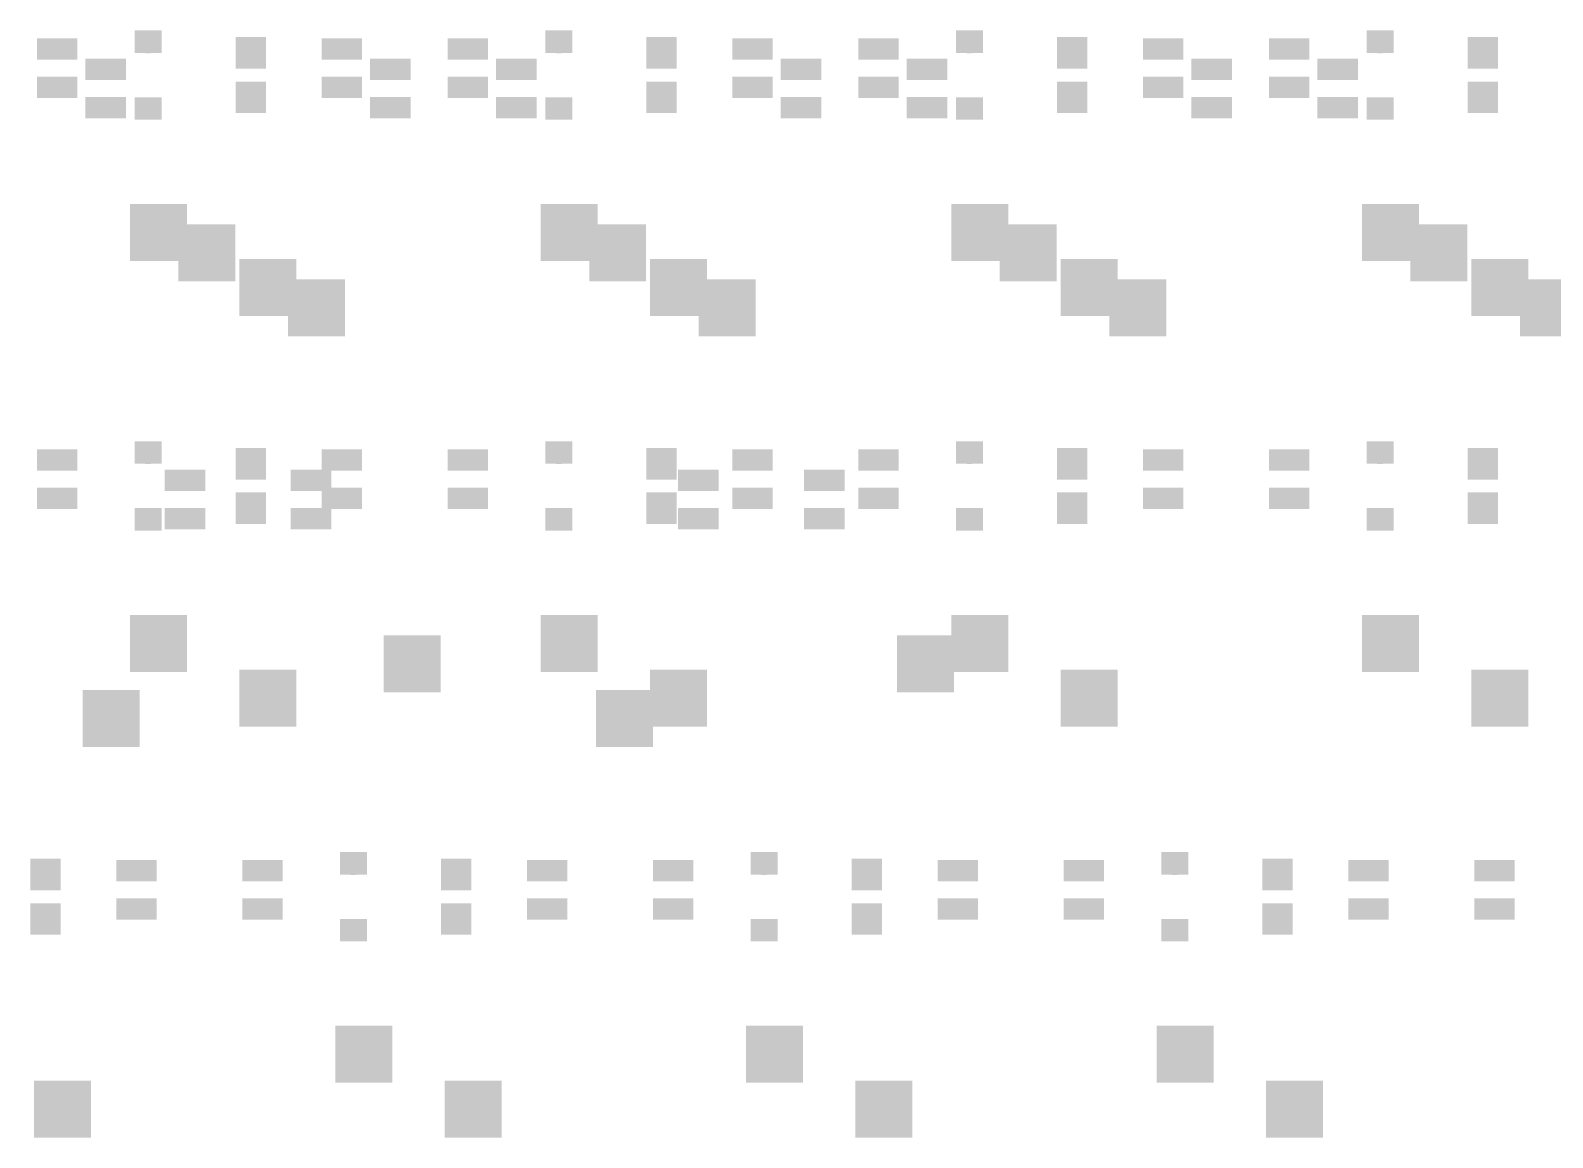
# Model space of a CAD drawing. Extents: x -401 to 1070, y -422 to 1263.
# Drawn here: x 453.8 to 524.4, y -363 to -311.7 of the extents above; entities that cross this region are included whole.
import ezdxf

# ---------------------------------------------------------------- set-up
doc = ezdxf.new("R2010")
doc.units = 0
doc.header["$MEASUREMENT"] = 0
for name, color, linetype, true_color in [('BottomLayer', 5, 'Continuous', 0x0000ff), ('BottomPasteMaskLayer', 7, 'Continuous', 0x800000), ('BottomSolderMaskLayer', 7, 'Continuous', 0xaa00ff), ('Document', 7, 'Continuous', 0xffffff)]:
    doc.layers.add(name, color=color, linetype=linetype, true_color=true_color)

msp = doc.modelspace()

# ---------------------------------------------------------------- hatches: boundary and pattern name
at = {"layer": 'BottomLayer'}
for points in [[(454.151, -312.084), (455.929, -312.084), (455.929, -312.973), (454.151, -312.973)], [(458.663, -311.685), (458.663, -312.685), (459.863, -312.685), (459.863, -311.685)], [(463.35, -313.41), (464.7, -313.41), (464.7, -312), (463.35, -312)], [(467.359, -312.084), (469.137, -312.084), (469.137, -312.973), (467.359, -312.973)], [(473.201, -312.084), (474.979, -312.084), (474.979, -312.973), (473.201, -312.973)], [(477.713, -311.685), (477.713, -312.685), (478.913, -312.685), (478.913, -311.685)], [(482.401, -313.41), (483.751, -313.41), (483.751, -312), (482.401, -312)], [(486.41, -312.084), (488.188, -312.084), (488.188, -312.973), (486.41, -312.973)], [(492.252, -312.084), (494.03, -312.084), (494.03, -312.973), (492.252, -312.973)], [(496.764, -311.685), (496.764, -312.685), (497.964, -312.685), (497.964, -311.685)], [(501.451, -313.41), (502.801, -313.41), (502.801, -312), (501.451, -312)], [(505.46, -312.084), (507.238, -312.084), (507.238, -312.973), (505.46, -312.973)], [(511.302, -312.084), (513.08, -312.084), (513.08, -312.973), (511.302, -312.973)], [(515.814, -311.685), (515.814, -312.685), (517.014, -312.685), (517.014, -311.685)], [(520.502, -313.41), (521.852, -313.41), (521.852, -312), (520.502, -312)], [(456.402, -313.026), (458.18, -313.026), (458.18, -313.915), (456.402, -313.915)], [(469.61, -313.026), (471.388, -313.026), (471.388, -313.915), (469.61, -313.915)], [(475.452, -313.026), (477.23, -313.026), (477.23, -313.915), (475.452, -313.915)], [(488.661, -313.026), (490.439, -313.026), (490.439, -313.915), (488.661, -313.915)], [(494.503, -313.026), (496.281, -313.026), (496.281, -313.915), (494.503, -313.915)], [(507.711, -313.026), (509.489, -313.026), (509.489, -313.915), (507.711, -313.915)], [(513.553, -313.026), (515.331, -313.026), (515.331, -313.915), (513.553, -313.915)], [(454.151, -313.862), (455.929, -313.862), (455.929, -314.751), (454.151, -314.751)], [(463.35, -314.06), (464.7, -314.06), (464.7, -315.47), (463.35, -315.47)], [(467.359, -313.862), (469.137, -313.862), (469.137, -314.751), (467.359, -314.751)], [(473.201, -313.862), (474.979, -313.862), (474.979, -314.751), (473.201, -314.751)], [(482.401, -314.06), (483.751, -314.06), (483.751, -315.47), (482.401, -315.47)], [(486.41, -313.862), (488.188, -313.862), (488.188, -314.751), (486.41, -314.751)], [(492.252, -313.862), (494.03, -313.862), (494.03, -314.751), (492.252, -314.751)], [(501.451, -314.06), (502.801, -314.06), (502.801, -315.47), (501.451, -315.47)], [(505.46, -313.862), (507.238, -313.862), (507.238, -314.751), (505.46, -314.751)], [(511.302, -313.862), (513.08, -313.862), (513.08, -314.751), (511.302, -314.751)], [(520.502, -314.06), (521.852, -314.06), (521.852, -315.47), (520.502, -315.47)], [(456.402, -314.804), (458.18, -314.804), (458.18, -315.693), (456.402, -315.693)], [(458.663, -314.785), (458.663, -315.785), (459.863, -315.785), (459.863, -314.785)], [(469.61, -314.804), (471.388, -314.804), (471.388, -315.693), (469.61, -315.693)], [(475.452, -314.804), (477.23, -314.804), (477.23, -315.693), (475.452, -315.693)], [(477.713, -314.785), (477.713, -315.785), (478.913, -315.785), (478.913, -314.785)], [(488.661, -314.804), (490.439, -314.804), (490.439, -315.693), (488.661, -315.693)], [(494.503, -314.804), (496.281, -314.804), (496.281, -315.693), (494.503, -315.693)], [(496.764, -314.785), (496.764, -315.785), (497.964, -315.785), (497.964, -314.785)], [(507.711, -314.804), (509.489, -314.804), (509.489, -315.693), (507.711, -315.693)], [(513.553, -314.804), (515.331, -314.804), (515.331, -315.693), (513.553, -315.693)], [(515.814, -314.785), (515.814, -315.785), (517.014, -315.785), (517.014, -314.785)], [(458.469, -319.767), (461.009, -319.767), (461.009, -322.307), (458.469, -322.307)], [(477.519, -319.767), (480.059, -319.767), (480.059, -322.307), (477.519, -322.307)], [(496.57, -319.767), (499.11, -319.767), (499.11, -322.307), (496.57, -322.307)], [(515.62, -319.767), (518.16, -319.767), (518.16, -322.307), (515.62, -322.307)], [(460.72, -320.709), (463.26, -320.709), (463.26, -323.249), (460.72, -323.249)], [(479.77, -320.709), (482.31, -320.709), (482.31, -323.249), (479.77, -323.249)], [(498.821, -320.709), (501.361, -320.709), (501.361, -323.249), (498.821, -323.249)], [(517.871, -320.709), (520.411, -320.709), (520.411, -323.249), (517.871, -323.249)], [(463.549, -322.307), (466.089, -322.307), (466.089, -324.847), (463.549, -324.847)], [(482.6, -322.307), (485.14, -322.307), (485.14, -324.847), (482.6, -324.847)], [(501.65, -322.307), (504.19, -322.307), (504.19, -324.847), (501.65, -324.847)], [(520.7, -322.307), (523.24, -322.307), (523.24, -324.847), (520.7, -324.847)], [(465.8, -323.249), (468.34, -323.249), (468.34, -325.789), (465.8, -325.789)], [(484.851, -323.249), (487.391, -323.249), (487.391, -325.789), (484.851, -325.789)], [(503.901, -323.249), (506.441, -323.249), (506.441, -325.789), (503.901, -325.789)], [(522.952, -323.249), (525.492, -323.249), (525.492, -325.789), (522.952, -325.789)], [(454.151, -331.134), (455.929, -331.134), (455.929, -332.023), (454.151, -332.023)], [(458.663, -330.735), (458.663, -331.735), (459.863, -331.735), (459.863, -330.735)], [(463.35, -332.46), (464.7, -332.46), (464.7, -331.05), (463.35, -331.05)], [(467.359, -331.134), (469.137, -331.134), (469.137, -332.023), (467.359, -332.023)], [(473.201, -331.134), (474.979, -331.134), (474.979, -332.023), (473.201, -332.023)], [(477.713, -330.735), (477.713, -331.735), (478.913, -331.735), (478.913, -330.735)], [(482.401, -332.46), (483.751, -332.46), (483.751, -331.05), (482.401, -331.05)], [(486.41, -331.134), (488.188, -331.134), (488.188, -332.023), (486.41, -332.023)], [(492.252, -331.134), (494.03, -331.134), (494.03, -332.023), (492.252, -332.023)], [(496.764, -330.735), (496.764, -331.735), (497.964, -331.735), (497.964, -330.735)], [(501.451, -332.46), (502.801, -332.46), (502.801, -331.05), (501.451, -331.05)], [(505.46, -331.134), (507.238, -331.134), (507.238, -332.023), (505.46, -332.023)], [(511.302, -331.134), (513.08, -331.134), (513.08, -332.023), (511.302, -332.023)], [(515.814, -330.735), (515.814, -331.735), (517.014, -331.735), (517.014, -330.735)], [(520.502, -332.46), (521.852, -332.46), (521.852, -331.05), (520.502, -331.05)], [(460.085, -332.076), (461.863, -332.076), (461.863, -332.965), (460.085, -332.965)], [(465.927, -332.076), (467.705, -332.076), (467.705, -332.965), (465.927, -332.965)], [(483.898, -332.076), (485.676, -332.076), (485.676, -332.965), (483.898, -332.965)], [(489.74, -332.076), (491.518, -332.076), (491.518, -332.965), (489.74, -332.965)], [(454.151, -332.912), (455.929, -332.912), (455.929, -333.801), (454.151, -333.801)], [(463.35, -333.11), (464.7, -333.11), (464.7, -334.52), (463.35, -334.52)], [(467.359, -332.912), (469.137, -332.912), (469.137, -333.801), (467.359, -333.801)], [(473.201, -332.912), (474.979, -332.912), (474.979, -333.801), (473.201, -333.801)], [(482.401, -333.11), (483.751, -333.11), (483.751, -334.52), (482.401, -334.52)], [(486.41, -332.912), (488.188, -332.912), (488.188, -333.801), (486.41, -333.801)], [(492.252, -332.912), (494.03, -332.912), (494.03, -333.801), (492.252, -333.801)], [(501.451, -333.11), (502.801, -333.11), (502.801, -334.52), (501.451, -334.52)], [(505.46, -332.912), (507.238, -332.912), (507.238, -333.801), (505.46, -333.801)], [(511.302, -332.912), (513.08, -332.912), (513.08, -333.801), (511.302, -333.801)], [(520.502, -333.11), (521.852, -333.11), (521.852, -334.52), (520.502, -334.52)], [(458.663, -333.835), (458.663, -334.835), (459.863, -334.835), (459.863, -333.835)], [(460.085, -333.854), (461.863, -333.854), (461.863, -334.743), (460.085, -334.743)], [(465.927, -333.854), (467.705, -333.854), (467.705, -334.743), (465.927, -334.743)], [(477.713, -333.835), (477.713, -334.835), (478.913, -334.835), (478.913, -333.835)], [(483.898, -333.854), (485.676, -333.854), (485.676, -334.743), (483.898, -334.743)], [(489.74, -333.854), (491.518, -333.854), (491.518, -334.743), (489.74, -334.743)], [(496.764, -333.835), (496.764, -334.835), (497.964, -334.835), (497.964, -333.835)], [(515.814, -333.835), (515.814, -334.835), (517.014, -334.835), (517.014, -333.835)], [(458.469, -338.818), (461.009, -338.818), (461.009, -341.358), (458.469, -341.358)], [(477.519, -338.818), (480.059, -338.818), (480.059, -341.358), (477.519, -341.358)], [(496.57, -338.818), (499.11, -338.818), (499.11, -341.358), (496.57, -341.358)], [(515.62, -338.818), (518.16, -338.818), (518.16, -341.358), (515.62, -341.358)], [(470.245, -339.76), (472.785, -339.76), (472.785, -342.3), (470.245, -342.3)], [(494.058, -339.76), (496.598, -339.76), (496.598, -342.3), (494.058, -342.3)], [(463.549, -341.358), (466.089, -341.358), (466.089, -343.898), (463.549, -343.898)], [(482.6, -341.358), (485.14, -341.358), (485.14, -343.898), (482.6, -343.898)], [(501.65, -341.358), (504.19, -341.358), (504.19, -343.898), (501.65, -343.898)], [(520.7, -341.358), (523.24, -341.358), (523.24, -343.898), (520.7, -343.898)], [(456.275, -342.3), (458.815, -342.3), (458.815, -344.84), (456.275, -344.84)], [(480.088, -342.3), (482.628, -342.3), (482.628, -344.84), (480.088, -344.84)], [(453.825, -351.511), (455.175, -351.511), (455.175, -350.101), (453.825, -350.101)], [(457.834, -350.185), (459.612, -350.185), (459.612, -351.074), (457.834, -351.074)], [(463.676, -350.185), (465.454, -350.185), (465.454, -351.074), (463.676, -351.074)], [(468.188, -349.786), (468.188, -350.786), (469.388, -350.786), (469.388, -349.786)], [(472.875, -351.511), (474.226, -351.511), (474.226, -350.101), (472.875, -350.101)], [(476.884, -350.185), (478.662, -350.185), (478.662, -351.074), (476.884, -351.074)], [(482.726, -350.185), (484.504, -350.185), (484.504, -351.074), (482.726, -351.074)], [(487.238, -349.786), (487.238, -350.786), (488.438, -350.786), (488.438, -349.786)], [(491.926, -351.511), (493.276, -351.511), (493.276, -350.101), (491.926, -350.101)], [(495.935, -350.185), (497.713, -350.185), (497.713, -351.074), (495.935, -351.074)], [(501.777, -350.185), (503.555, -350.185), (503.555, -351.074), (501.777, -351.074)], [(506.289, -349.786), (506.289, -350.786), (507.489, -350.786), (507.489, -349.786)], [(510.976, -351.511), (512.326, -351.511), (512.326, -350.101), (510.976, -350.101)], [(514.985, -350.185), (516.763, -350.185), (516.763, -351.074), (514.985, -351.074)], [(520.827, -350.185), (522.605, -350.185), (522.605, -351.074), (520.827, -351.074)], [(453.825, -352.161), (455.175, -352.161), (455.175, -353.571), (453.825, -353.571)], [(457.834, -351.963), (459.612, -351.963), (459.612, -352.852), (457.834, -352.852)], [(463.676, -351.963), (465.454, -351.963), (465.454, -352.852), (463.676, -352.852)], [(472.875, -352.161), (474.226, -352.161), (474.226, -353.571), (472.875, -353.571)], [(476.884, -351.963), (478.662, -351.963), (478.662, -352.852), (476.884, -352.852)], [(482.726, -351.963), (484.504, -351.963), (484.504, -352.852), (482.726, -352.852)], [(491.926, -352.161), (493.276, -352.161), (493.276, -353.571), (491.926, -353.571)], [(495.935, -351.963), (497.713, -351.963), (497.713, -352.852), (495.935, -352.852)], [(501.777, -351.963), (503.555, -351.963), (503.555, -352.852), (501.777, -352.852)], [(510.976, -352.161), (512.326, -352.161), (512.326, -353.571), (510.976, -353.571)], [(514.985, -351.963), (516.763, -351.963), (516.763, -352.852), (514.985, -352.852)], [(520.827, -351.963), (522.605, -351.963), (522.605, -352.852), (520.827, -352.852)], [(468.188, -352.886), (468.188, -353.886), (469.388, -353.886), (469.388, -352.886)], [(487.238, -352.886), (487.238, -353.886), (488.438, -353.886), (488.438, -352.886)], [(506.289, -352.886), (506.289, -353.886), (507.489, -353.886), (507.489, -352.886)], [(467.994, -357.868), (470.534, -357.868), (470.534, -360.408), (467.994, -360.408)], [(487.044, -357.868), (489.584, -357.868), (489.584, -360.408), (487.044, -360.408)], [(506.095, -357.868), (508.635, -357.868), (508.635, -360.408), (506.095, -360.408)], [(454.024, -360.408), (456.564, -360.408), (456.564, -362.948), (454.024, -362.948)], [(473.074, -360.408), (475.614, -360.408), (475.614, -362.948), (473.074, -362.948)], [(492.125, -360.408), (494.665, -360.408), (494.665, -362.948), (492.125, -362.948)], [(511.175, -360.408), (513.715, -360.408), (513.715, -362.948), (511.175, -362.948)]]:
    msp.add_hatch(color=256, dxfattribs=at).paths.add_polyline_path(points)
at = {"layer": 'BottomPasteMaskLayer'}
for points in [[(454.151, -312.084), (455.929, -312.084), (455.929, -312.973), (454.151, -312.973)], [(458.663, -311.685), (458.663, -312.685), (459.863, -312.685), (459.863, -311.685)], [(463.405, -313.26), (463.825, -313.26), (463.825, -312.815), (464.275, -312.815), (464.275, -313.255), (464.685, -313.26), (464.735, -313.21), (464.735, -312.06), (464.685, -312.01), (463.405, -312.01), (463.355, -312.06), (463.355, -313.21)], [(467.359, -312.084), (469.137, -312.084), (469.137, -312.973), (467.359, -312.973)], [(473.201, -312.084), (474.979, -312.084), (474.979, -312.973), (473.201, -312.973)], [(477.713, -311.685), (477.713, -312.685), (478.913, -312.685), (478.913, -311.685)], [(482.456, -313.26), (482.876, -313.26), (482.876, -312.815), (483.326, -312.815), (483.326, -313.255), (483.736, -313.26), (483.786, -313.21), (483.786, -312.06), (483.736, -312.01), (482.456, -312.01), (482.406, -312.06), (482.406, -313.21)], [(486.41, -312.084), (488.188, -312.084), (488.188, -312.973), (486.41, -312.973)], [(492.252, -312.084), (494.03, -312.084), (494.03, -312.973), (492.252, -312.973)], [(496.764, -311.685), (496.764, -312.685), (497.964, -312.685), (497.964, -311.685)], [(501.506, -313.26), (501.926, -313.26), (501.926, -312.815), (502.376, -312.815), (502.376, -313.255), (502.786, -313.26), (502.836, -313.21), (502.836, -312.06), (502.786, -312.01), (501.506, -312.01), (501.456, -312.06), (501.456, -313.21)], [(505.46, -312.084), (507.238, -312.084), (507.238, -312.973), (505.46, -312.973)], [(511.302, -312.084), (513.08, -312.084), (513.08, -312.973), (511.302, -312.973)], [(515.814, -311.685), (515.814, -312.685), (517.014, -312.685), (517.014, -311.685)], [(520.557, -313.26), (520.977, -313.26), (520.977, -312.815), (521.427, -312.815), (521.427, -313.255), (521.837, -313.26), (521.887, -313.21), (521.887, -312.06), (521.837, -312.01), (520.557, -312.01), (520.507, -312.06), (520.507, -313.21)], [(456.402, -313.026), (458.18, -313.026), (458.18, -313.915), (456.402, -313.915)], [(469.61, -313.026), (471.388, -313.026), (471.388, -313.915), (469.61, -313.915)], [(475.452, -313.026), (477.23, -313.026), (477.23, -313.915), (475.452, -313.915)], [(488.661, -313.026), (490.439, -313.026), (490.439, -313.915), (488.661, -313.915)], [(494.503, -313.026), (496.281, -313.026), (496.281, -313.915), (494.503, -313.915)], [(507.711, -313.026), (509.489, -313.026), (509.489, -313.915), (507.711, -313.915)], [(513.553, -313.026), (515.331, -313.026), (515.331, -313.915), (513.553, -313.915)], [(454.151, -313.862), (455.929, -313.862), (455.929, -314.751), (454.151, -314.751)], [(463.405, -315.41), (464.685, -315.41), (464.735, -315.36), (464.735, -314.21), (464.685, -314.16), (464.275, -314.155), (464.275, -314.605), (463.825, -314.605), (463.825, -314.165), (463.405, -314.16), (463.355, -314.21), (463.355, -315.36)], [(467.359, -313.862), (469.137, -313.862), (469.137, -314.751), (467.359, -314.751)], [(473.201, -313.862), (474.979, -313.862), (474.979, -314.751), (473.201, -314.751)], [(482.456, -315.41), (483.736, -315.41), (483.786, -315.36), (483.786, -314.21), (483.736, -314.16), (483.326, -314.155), (483.326, -314.605), (482.876, -314.605), (482.876, -314.165), (482.456, -314.16), (482.406, -314.21), (482.406, -315.36)], [(486.41, -313.862), (488.188, -313.862), (488.188, -314.751), (486.41, -314.751)], [(492.252, -313.862), (494.03, -313.862), (494.03, -314.751), (492.252, -314.751)], [(501.506, -315.41), (502.786, -315.41), (502.836, -315.36), (502.836, -314.21), (502.786, -314.16), (502.376, -314.155), (502.376, -314.605), (501.926, -314.605), (501.926, -314.165), (501.506, -314.16), (501.456, -314.21), (501.456, -315.36)], [(505.46, -313.862), (507.238, -313.862), (507.238, -314.751), (505.46, -314.751)], [(511.302, -313.862), (513.08, -313.862), (513.08, -314.751), (511.302, -314.751)], [(520.557, -315.41), (521.837, -315.41), (521.887, -315.36), (521.887, -314.21), (521.837, -314.16), (521.427, -314.155), (521.427, -314.605), (520.977, -314.605), (520.977, -314.165), (520.557, -314.16), (520.507, -314.21), (520.507, -315.36)], [(456.402, -314.804), (458.18, -314.804), (458.18, -315.693), (456.402, -315.693)], [(458.663, -314.785), (458.663, -315.785), (459.863, -315.785), (459.863, -314.785)], [(469.61, -314.804), (471.388, -314.804), (471.388, -315.693), (469.61, -315.693)], [(475.452, -314.804), (477.23, -314.804), (477.23, -315.693), (475.452, -315.693)], [(477.713, -314.785), (477.713, -315.785), (478.913, -315.785), (478.913, -314.785)], [(488.661, -314.804), (490.439, -314.804), (490.439, -315.693), (488.661, -315.693)], [(494.503, -314.804), (496.281, -314.804), (496.281, -315.693), (494.503, -315.693)], [(496.764, -314.785), (496.764, -315.785), (497.964, -315.785), (497.964, -314.785)], [(507.711, -314.804), (509.489, -314.804), (509.489, -315.693), (507.711, -315.693)], [(513.553, -314.804), (515.331, -314.804), (515.331, -315.693), (513.553, -315.693)], [(515.814, -314.785), (515.814, -315.785), (517.014, -315.785), (517.014, -314.785)], [(458.469, -319.767), (461.009, -319.767), (461.009, -322.307), (458.469, -322.307)], [(477.519, -319.767), (480.059, -319.767), (480.059, -322.307), (477.519, -322.307)], [(496.57, -319.767), (499.11, -319.767), (499.11, -322.307), (496.57, -322.307)], [(515.62, -319.767), (518.16, -319.767), (518.16, -322.307), (515.62, -322.307)], [(460.72, -320.709), (463.26, -320.709), (463.26, -323.249), (460.72, -323.249)], [(479.77, -320.709), (482.31, -320.709), (482.31, -323.249), (479.77, -323.249)], [(498.821, -320.709), (501.361, -320.709), (501.361, -323.249), (498.821, -323.249)], [(517.871, -320.709), (520.411, -320.709), (520.411, -323.249), (517.871, -323.249)], [(463.549, -322.307), (466.089, -322.307), (466.089, -324.847), (463.549, -324.847)], [(482.6, -322.307), (485.14, -322.307), (485.14, -324.847), (482.6, -324.847)], [(501.65, -322.307), (504.19, -322.307), (504.19, -324.847), (501.65, -324.847)], [(520.7, -322.307), (523.24, -322.307), (523.24, -324.847), (520.7, -324.847)], [(465.8, -323.249), (468.34, -323.249), (468.34, -325.789), (465.8, -325.789)], [(484.851, -323.249), (487.391, -323.249), (487.391, -325.789), (484.851, -325.789)], [(503.901, -323.249), (506.441, -323.249), (506.441, -325.789), (503.901, -325.789)], [(522.952, -323.249), (525.492, -323.249), (525.492, -325.789), (522.952, -325.789)], [(454.151, -331.134), (455.929, -331.134), (455.929, -332.023), (454.151, -332.023)], [(458.663, -330.735), (458.663, -331.735), (459.863, -331.735), (459.863, -330.735)], [(463.405, -332.31), (463.825, -332.31), (463.825, -331.865), (464.275, -331.865), (464.275, -332.305), (464.685, -332.31), (464.735, -332.26), (464.735, -331.11), (464.685, -331.06), (463.405, -331.06), (463.355, -331.11), (463.355, -332.26)], [(467.359, -331.134), (469.137, -331.134), (469.137, -332.023), (467.359, -332.023)], [(473.201, -331.134), (474.979, -331.134), (474.979, -332.023), (473.201, -332.023)], [(477.713, -330.735), (477.713, -331.735), (478.913, -331.735), (478.913, -330.735)], [(482.456, -332.31), (482.876, -332.31), (482.876, -331.865), (483.326, -331.865), (483.326, -332.305), (483.736, -332.31), (483.786, -332.26), (483.786, -331.11), (483.736, -331.06), (482.456, -331.06), (482.406, -331.11), (482.406, -332.26)], [(486.41, -331.134), (488.188, -331.134), (488.188, -332.023), (486.41, -332.023)], [(492.252, -331.134), (494.03, -331.134), (494.03, -332.023), (492.252, -332.023)], [(496.764, -330.735), (496.764, -331.735), (497.964, -331.735), (497.964, -330.735)], [(501.506, -332.31), (501.926, -332.31), (501.926, -331.865), (502.376, -331.865), (502.376, -332.305), (502.786, -332.31), (502.836, -332.26), (502.836, -331.11), (502.786, -331.06), (501.506, -331.06), (501.456, -331.11), (501.456, -332.26)], [(505.46, -331.134), (507.238, -331.134), (507.238, -332.023), (505.46, -332.023)], [(511.302, -331.134), (513.08, -331.134), (513.08, -332.023), (511.302, -332.023)], [(515.814, -330.735), (515.814, -331.735), (517.014, -331.735), (517.014, -330.735)], [(520.557, -332.31), (520.977, -332.31), (520.977, -331.865), (521.427, -331.865), (521.427, -332.305), (521.837, -332.31), (521.887, -332.26), (521.887, -331.11), (521.837, -331.06), (520.557, -331.06), (520.507, -331.11), (520.507, -332.26)], [(460.085, -332.076), (461.863, -332.076), (461.863, -332.965), (460.085, -332.965)], [(465.927, -332.076), (467.705, -332.076), (467.705, -332.965), (465.927, -332.965)], [(483.898, -332.076), (485.676, -332.076), (485.676, -332.965), (483.898, -332.965)], [(489.74, -332.076), (491.518, -332.076), (491.518, -332.965), (489.74, -332.965)], [(454.151, -332.912), (455.929, -332.912), (455.929, -333.801), (454.151, -333.801)], [(463.405, -334.46), (464.685, -334.46), (464.735, -334.41), (464.735, -333.26), (464.685, -333.21), (464.275, -333.205), (464.275, -333.655), (463.825, -333.655), (463.825, -333.215), (463.405, -333.21), (463.355, -333.26), (463.355, -334.41)], [(467.359, -332.912), (469.137, -332.912), (469.137, -333.801), (467.359, -333.801)], [(473.201, -332.912), (474.979, -332.912), (474.979, -333.801), (473.201, -333.801)], [(482.456, -334.46), (483.736, -334.46), (483.786, -334.41), (483.786, -333.26), (483.736, -333.21), (483.326, -333.205), (483.326, -333.655), (482.876, -333.655), (482.876, -333.215), (482.456, -333.21), (482.406, -333.26), (482.406, -334.41)], [(486.41, -332.912), (488.188, -332.912), (488.188, -333.801), (486.41, -333.801)], [(492.252, -332.912), (494.03, -332.912), (494.03, -333.801), (492.252, -333.801)], [(501.506, -334.46), (502.786, -334.46), (502.836, -334.41), (502.836, -333.26), (502.786, -333.21), (502.376, -333.205), (502.376, -333.655), (501.926, -333.655), (501.926, -333.215), (501.506, -333.21), (501.456, -333.26), (501.456, -334.41)], [(505.46, -332.912), (507.238, -332.912), (507.238, -333.801), (505.46, -333.801)], [(511.302, -332.912), (513.08, -332.912), (513.08, -333.801), (511.302, -333.801)], [(520.557, -334.46), (521.837, -334.46), (521.887, -334.41), (521.887, -333.26), (521.837, -333.21), (521.427, -333.205), (521.427, -333.655), (520.977, -333.655), (520.977, -333.215), (520.557, -333.21), (520.507, -333.26), (520.507, -334.41)], [(458.663, -333.835), (458.663, -334.835), (459.863, -334.835), (459.863, -333.835)], [(460.085, -333.854), (461.863, -333.854), (461.863, -334.743), (460.085, -334.743)], [(465.927, -333.854), (467.705, -333.854), (467.705, -334.743), (465.927, -334.743)], [(477.713, -333.835), (477.713, -334.835), (478.913, -334.835), (478.913, -333.835)], [(483.898, -333.854), (485.676, -333.854), (485.676, -334.743), (483.898, -334.743)], [(489.74, -333.854), (491.518, -333.854), (491.518, -334.743), (489.74, -334.743)], [(496.764, -333.835), (496.764, -334.835), (497.964, -334.835), (497.964, -333.835)], [(515.814, -333.835), (515.814, -334.835), (517.014, -334.835), (517.014, -333.835)], [(458.469, -338.818), (461.009, -338.818), (461.009, -341.358), (458.469, -341.358)], [(477.519, -338.818), (480.059, -338.818), (480.059, -341.358), (477.519, -341.358)], [(496.57, -338.818), (499.11, -338.818), (499.11, -341.358), (496.57, -341.358)], [(515.62, -338.818), (518.16, -338.818), (518.16, -341.358), (515.62, -341.358)], [(470.245, -339.76), (472.785, -339.76), (472.785, -342.3), (470.245, -342.3)], [(494.058, -339.76), (496.598, -339.76), (496.598, -342.3), (494.058, -342.3)], [(463.549, -341.358), (466.089, -341.358), (466.089, -343.898), (463.549, -343.898)], [(482.6, -341.358), (485.14, -341.358), (485.14, -343.898), (482.6, -343.898)], [(501.65, -341.358), (504.19, -341.358), (504.19, -343.898), (501.65, -343.898)], [(520.7, -341.358), (523.24, -341.358), (523.24, -343.898), (520.7, -343.898)], [(456.275, -342.3), (458.815, -342.3), (458.815, -344.84), (456.275, -344.84)], [(480.088, -342.3), (482.628, -342.3), (482.628, -344.84), (480.088, -344.84)], [(453.88, -351.361), (454.3, -351.361), (454.3, -350.916), (454.75, -350.916), (454.75, -351.356), (455.16, -351.361), (455.21, -351.311), (455.21, -350.161), (455.16, -350.111), (453.88, -350.111), (453.83, -350.161), (453.83, -351.311)], [(457.834, -350.185), (459.612, -350.185), (459.612, -351.074), (457.834, -351.074)], [(463.676, -350.185), (465.454, -350.185), (465.454, -351.074), (463.676, -351.074)], [(468.188, -349.786), (468.188, -350.786), (469.388, -350.786), (469.388, -349.786)], [(472.931, -351.361), (473.351, -351.361), (473.351, -350.916), (473.8, -350.916), (473.8, -351.356), (474.211, -351.361), (474.261, -351.311), (474.261, -350.161), (474.211, -350.111), (472.931, -350.111), (472.881, -350.161), (472.881, -351.311)], [(476.884, -350.185), (478.662, -350.185), (478.662, -351.074), (476.884, -351.074)], [(482.726, -350.185), (484.504, -350.185), (484.504, -351.074), (482.726, -351.074)], [(487.238, -349.786), (487.238, -350.786), (488.438, -350.786), (488.438, -349.786)], [(491.981, -351.361), (492.401, -351.361), (492.401, -350.916), (492.851, -350.916), (492.851, -351.356), (493.261, -351.361), (493.311, -351.311), (493.311, -350.161), (493.261, -350.111), (491.981, -350.111), (491.931, -350.161), (491.931, -351.311)], [(495.935, -350.185), (497.713, -350.185), (497.713, -351.074), (495.935, -351.074)], [(501.777, -350.185), (503.555, -350.185), (503.555, -351.074), (501.777, -351.074)], [(506.289, -349.786), (506.289, -350.786), (507.489, -350.786), (507.489, -349.786)], [(511.031, -351.361), (511.451, -351.361), (511.451, -350.916), (511.901, -350.916), (511.901, -351.356), (512.311, -351.361), (512.361, -351.311), (512.361, -350.161), (512.311, -350.111), (511.031, -350.111), (510.981, -350.161), (510.981, -351.311)], [(514.985, -350.185), (516.763, -350.185), (516.763, -351.074), (514.985, -351.074)], [(520.827, -350.185), (522.605, -350.185), (522.605, -351.074), (520.827, -351.074)], [(453.88, -353.511), (455.16, -353.511), (455.21, -353.461), (455.21, -352.311), (455.16, -352.261), (454.75, -352.256), (454.75, -352.706), (454.3, -352.706), (454.3, -352.266), (453.88, -352.261), (453.83, -352.311), (453.83, -353.461)], [(457.834, -351.963), (459.612, -351.963), (459.612, -352.852), (457.834, -352.852)], [(463.676, -351.963), (465.454, -351.963), (465.454, -352.852), (463.676, -352.852)], [(472.931, -353.511), (474.211, -353.511), (474.261, -353.461), (474.261, -352.311), (474.211, -352.261), (473.8, -352.256), (473.8, -352.706), (473.351, -352.706), (473.351, -352.266), (472.931, -352.261), (472.881, -352.311), (472.881, -353.461)], [(476.884, -351.963), (478.662, -351.963), (478.662, -352.852), (476.884, -352.852)], [(482.726, -351.963), (484.504, -351.963), (484.504, -352.852), (482.726, -352.852)], [(491.981, -353.511), (493.261, -353.511), (493.311, -353.461), (493.311, -352.311), (493.261, -352.261), (492.851, -352.256), (492.851, -352.706), (492.401, -352.706), (492.401, -352.266), (491.981, -352.261), (491.931, -352.311), (491.931, -353.461)], [(495.935, -351.963), (497.713, -351.963), (497.713, -352.852), (495.935, -352.852)], [(501.777, -351.963), (503.555, -351.963), (503.555, -352.852), (501.777, -352.852)], [(511.031, -353.511), (512.311, -353.511), (512.361, -353.461), (512.361, -352.311), (512.311, -352.261), (511.901, -352.256), (511.901, -352.706), (511.451, -352.706), (511.451, -352.266), (511.031, -352.261), (510.981, -352.311), (510.981, -353.461)], [(514.985, -351.963), (516.763, -351.963), (516.763, -352.852), (514.985, -352.852)], [(520.827, -351.963), (522.605, -351.963), (522.605, -352.852), (520.827, -352.852)], [(468.188, -352.886), (468.188, -353.886), (469.388, -353.886), (469.388, -352.886)], [(487.238, -352.886), (487.238, -353.886), (488.438, -353.886), (488.438, -352.886)], [(506.289, -352.886), (506.289, -353.886), (507.489, -353.886), (507.489, -352.886)], [(467.994, -357.868), (470.534, -357.868), (470.534, -360.408), (467.994, -360.408)], [(487.044, -357.868), (489.584, -357.868), (489.584, -360.408), (487.044, -360.408)], [(506.095, -357.868), (508.635, -357.868), (508.635, -360.408), (506.095, -360.408)], [(454.024, -360.408), (456.564, -360.408), (456.564, -362.948), (454.024, -362.948)], [(473.074, -360.408), (475.614, -360.408), (475.614, -362.948), (473.074, -362.948)], [(492.125, -360.408), (494.665, -360.408), (494.665, -362.948), (492.125, -362.948)], [(511.175, -360.408), (513.715, -360.408), (513.715, -362.948), (511.175, -362.948)]]:
    msp.add_hatch(color=256, dxfattribs=at).paths.add_polyline_path(points)
at = {"layer": 'BottomSolderMaskLayer'}
for points in [[(454.1, -312.033), (455.98, -312.033), (455.98, -313.024), (454.1, -313.024)], [(458.632, -311.664), (458.632, -312.706), (459.893, -312.706), (459.893, -311.664)], [(463.326, -313.436), (464.725, -313.436), (464.725, -311.973), (463.326, -311.973)], [(467.308, -312.033), (469.188, -312.033), (469.188, -313.024), (467.308, -313.024)], [(473.15, -312.033), (475.03, -312.033), (475.03, -313.024), (473.15, -313.024)], [(477.683, -311.664), (477.683, -312.706), (478.944, -312.706), (478.944, -311.664)], [(482.376, -313.436), (483.775, -313.436), (483.775, -311.973), (482.376, -311.973)], [(486.359, -312.033), (488.238, -312.033), (488.238, -313.024), (486.359, -313.024)], [(492.201, -312.033), (494.08, -312.033), (494.08, -313.024), (492.201, -313.024)], [(496.733, -311.664), (496.733, -312.706), (497.994, -312.706), (497.994, -311.664)], [(501.427, -313.436), (502.825, -313.436), (502.825, -311.973), (501.427, -311.973)], [(505.409, -312.033), (507.289, -312.033), (507.289, -313.024), (505.409, -313.024)], [(511.251, -312.033), (513.131, -312.033), (513.131, -313.024), (511.251, -313.024)], [(515.783, -311.664), (515.783, -312.706), (517.044, -312.706), (517.044, -311.664)], [(520.477, -313.436), (521.876, -313.436), (521.876, -311.973), (520.477, -311.973)], [(456.351, -312.975), (458.231, -312.975), (458.231, -313.966), (456.351, -313.966)], [(469.56, -312.975), (471.439, -312.975), (471.439, -313.966), (469.56, -313.966)], [(475.402, -312.975), (477.281, -312.975), (477.281, -313.966), (475.402, -313.966)], [(488.61, -312.975), (490.49, -312.975), (490.49, -313.966), (488.61, -313.966)], [(494.452, -312.975), (496.332, -312.975), (496.332, -313.966), (494.452, -313.966)], [(507.66, -312.975), (509.54, -312.975), (509.54, -313.966), (507.66, -313.966)], [(513.502, -312.975), (515.382, -312.975), (515.382, -313.966), (513.502, -313.966)], [(454.1, -313.811), (455.98, -313.811), (455.98, -314.802), (454.1, -314.802)], [(463.326, -314.033), (464.725, -314.033), (464.725, -315.496), (463.326, -315.496)], [(467.308, -313.811), (469.188, -313.811), (469.188, -314.802), (467.308, -314.802)], [(473.15, -313.811), (475.03, -313.811), (475.03, -314.802), (473.15, -314.802)], [(482.376, -314.033), (483.775, -314.033), (483.775, -315.496), (482.376, -315.496)], [(486.359, -313.811), (488.238, -313.811), (488.238, -314.802), (486.359, -314.802)], [(492.201, -313.811), (494.08, -313.811), (494.08, -314.802), (492.201, -314.802)], [(501.427, -314.033), (502.825, -314.033), (502.825, -315.496), (501.427, -315.496)], [(505.409, -313.811), (507.289, -313.811), (507.289, -314.802), (505.409, -314.802)], [(511.251, -313.811), (513.131, -313.811), (513.131, -314.802), (511.251, -314.802)], [(520.477, -314.033), (521.876, -314.033), (521.876, -315.496), (520.477, -315.496)], [(456.351, -314.753), (458.231, -314.753), (458.231, -315.744), (456.351, -315.744)], [(458.632, -314.764), (458.632, -315.806), (459.893, -315.806), (459.893, -314.764)], [(469.56, -314.753), (471.439, -314.753), (471.439, -315.744), (469.56, -315.744)], [(475.402, -314.753), (477.281, -314.753), (477.281, -315.744), (475.402, -315.744)], [(477.683, -314.764), (477.683, -315.806), (478.944, -315.806), (478.944, -314.764)], [(488.61, -314.753), (490.49, -314.753), (490.49, -315.744), (488.61, -315.744)], [(494.452, -314.753), (496.332, -314.753), (496.332, -315.744), (494.452, -315.744)], [(496.733, -314.764), (496.733, -315.806), (497.994, -315.806), (497.994, -314.764)], [(507.66, -314.753), (509.54, -314.753), (509.54, -315.744), (507.66, -315.744)], [(513.502, -314.753), (515.382, -314.753), (515.382, -315.744), (513.502, -315.744)], [(515.783, -314.764), (515.783, -315.806), (517.044, -315.806), (517.044, -314.764)], [(458.418, -319.717), (461.06, -319.717), (461.06, -322.358), (458.418, -322.358)], [(477.468, -319.717), (480.11, -319.717), (480.11, -322.358), (477.468, -322.358)], [(496.519, -319.717), (499.16, -319.717), (499.16, -322.358), (496.519, -322.358)], [(515.569, -319.717), (518.211, -319.717), (518.211, -322.358), (515.569, -322.358)], [(460.669, -320.659), (463.311, -320.659), (463.311, -323.3), (460.669, -323.3)], [(479.72, -320.659), (482.361, -320.659), (482.361, -323.3), (479.72, -323.3)], [(498.77, -320.659), (501.412, -320.659), (501.412, -323.3), (498.77, -323.3)], [(517.82, -320.659), (520.462, -320.659), (520.462, -323.3), (517.82, -323.3)], [(463.498, -322.257), (466.14, -322.257), (466.14, -324.898), (463.498, -324.898)], [(482.549, -322.257), (485.19, -322.257), (485.19, -324.898), (482.549, -324.898)], [(501.599, -322.257), (504.241, -322.257), (504.241, -324.898), (501.599, -324.898)], [(520.65, -322.257), (523.291, -322.257), (523.291, -324.898), (520.65, -324.898)], [(465.75, -323.199), (468.391, -323.199), (468.391, -325.84), (465.75, -325.84)], [(484.8, -323.199), (487.442, -323.199), (487.442, -325.84), (484.8, -325.84)], [(503.85, -323.199), (506.492, -323.199), (506.492, -325.84), (503.85, -325.84)], [(522.901, -323.199), (525.542, -323.199), (525.542, -325.84), (522.901, -325.84)], [(454.1, -331.084), (455.98, -331.084), (455.98, -332.074), (454.1, -332.074)], [(458.632, -330.714), (458.632, -331.757), (459.893, -331.757), (459.893, -330.714)], [(463.326, -332.487), (464.725, -332.487), (464.725, -331.024), (463.326, -331.024)], [(467.308, -331.084), (469.188, -331.084), (469.188, -332.074), (467.308, -332.074)], [(473.15, -331.084), (475.03, -331.084), (475.03, -332.074), (473.15, -332.074)], [(477.683, -330.714), (477.683, -331.757), (478.944, -331.757), (478.944, -330.714)], [(482.376, -332.487), (483.775, -332.487), (483.775, -331.024), (482.376, -331.024)], [(486.359, -331.084), (488.238, -331.084), (488.238, -332.074), (486.359, -332.074)], [(492.201, -331.084), (494.08, -331.084), (494.08, -332.074), (492.201, -332.074)], [(496.733, -330.714), (496.733, -331.757), (497.994, -331.757), (497.994, -330.714)], [(501.427, -332.487), (502.825, -332.487), (502.825, -331.024), (501.427, -331.024)], [(505.409, -331.084), (507.289, -331.084), (507.289, -332.074), (505.409, -332.074)], [(511.251, -331.084), (513.131, -331.084), (513.131, -332.074), (511.251, -332.074)], [(515.783, -330.714), (515.783, -331.757), (517.044, -331.757), (517.044, -330.714)], [(520.477, -332.487), (521.876, -332.487), (521.876, -331.024), (520.477, -331.024)], [(460.034, -332.025), (461.914, -332.025), (461.914, -333.016), (460.034, -333.016)], [(465.876, -332.025), (467.756, -332.025), (467.756, -333.016), (465.876, -333.016)], [(483.847, -332.025), (485.727, -332.025), (485.727, -333.016), (483.847, -333.016)], [(489.689, -332.025), (491.569, -332.025), (491.569, -333.016), (489.689, -333.016)], [(454.1, -332.862), (455.98, -332.862), (455.98, -333.852), (454.1, -333.852)], [(463.326, -333.084), (464.725, -333.084), (464.725, -334.547), (463.326, -334.547)], [(467.308, -332.862), (469.188, -332.862), (469.188, -333.852), (467.308, -333.852)], [(473.15, -332.862), (475.03, -332.862), (475.03, -333.852), (473.15, -333.852)], [(482.376, -333.084), (483.775, -333.084), (483.775, -334.547), (482.376, -334.547)], [(486.359, -332.862), (488.238, -332.862), (488.238, -333.852), (486.359, -333.852)], [(492.201, -332.862), (494.08, -332.862), (494.08, -333.852), (492.201, -333.852)], [(501.427, -333.084), (502.825, -333.084), (502.825, -334.547), (501.427, -334.547)], [(505.409, -332.862), (507.289, -332.862), (507.289, -333.852), (505.409, -333.852)], [(511.251, -332.862), (513.131, -332.862), (513.131, -333.852), (511.251, -333.852)], [(520.477, -333.084), (521.876, -333.084), (521.876, -334.547), (520.477, -334.547)], [(458.632, -333.814), (458.632, -334.856), (459.893, -334.856), (459.893, -333.814)], [(460.034, -333.803), (461.914, -333.803), (461.914, -334.794), (460.034, -334.794)], [(465.876, -333.803), (467.756, -333.803), (467.756, -334.794), (465.876, -334.794)], [(477.683, -333.814), (477.683, -334.856), (478.944, -334.856), (478.944, -333.814)], [(483.847, -333.803), (485.727, -333.803), (485.727, -334.794), (483.847, -334.794)], [(489.689, -333.803), (491.569, -333.803), (491.569, -334.794), (489.689, -334.794)], [(496.733, -333.814), (496.733, -334.856), (497.994, -334.856), (497.994, -333.814)], [(515.783, -333.814), (515.783, -334.856), (517.044, -334.856), (517.044, -333.814)], [(458.418, -338.767), (461.06, -338.767), (461.06, -341.409), (458.418, -341.409)], [(477.468, -338.767), (480.11, -338.767), (480.11, -341.409), (477.468, -341.409)], [(496.519, -338.767), (499.16, -338.767), (499.16, -341.409), (496.519, -341.409)], [(515.569, -338.767), (518.211, -338.767), (518.211, -341.409), (515.569, -341.409)], [(470.194, -339.709), (472.836, -339.709), (472.836, -342.351), (470.194, -342.351)], [(494.007, -339.709), (496.649, -339.709), (496.649, -342.351), (494.007, -342.351)], [(463.498, -341.307), (466.14, -341.307), (466.14, -343.949), (463.498, -343.949)], [(482.549, -341.307), (485.19, -341.307), (485.19, -343.949), (482.549, -343.949)], [(501.599, -341.307), (504.241, -341.307), (504.241, -343.949), (501.599, -343.949)], [(520.65, -341.307), (523.291, -341.307), (523.291, -343.949), (520.65, -343.949)], [(456.224, -342.249), (458.866, -342.249), (458.866, -344.891), (456.224, -344.891)], [(480.037, -342.249), (482.679, -342.249), (482.679, -344.891), (480.037, -344.891)], [(453.801, -351.537), (455.199, -351.537), (455.199, -350.074), (453.801, -350.074)], [(457.783, -350.134), (459.663, -350.134), (459.663, -351.125), (457.783, -351.125)], [(463.625, -350.134), (465.505, -350.134), (465.505, -351.125), (463.625, -351.125)], [(468.157, -349.765), (468.157, -350.807), (469.418, -350.807), (469.418, -349.765)], [(472.851, -351.537), (474.25, -351.537), (474.25, -350.074), (472.851, -350.074)], [(476.834, -350.134), (478.713, -350.134), (478.713, -351.125), (476.834, -351.125)], [(482.676, -350.134), (484.555, -350.134), (484.555, -351.125), (482.676, -351.125)], [(487.208, -349.765), (487.208, -350.807), (488.469, -350.807), (488.469, -349.765)], [(491.902, -351.537), (493.3, -351.537), (493.3, -350.074), (491.902, -350.074)], [(495.884, -350.134), (497.764, -350.134), (497.764, -351.125), (495.884, -351.125)], [(501.726, -350.134), (503.606, -350.134), (503.606, -351.125), (501.726, -351.125)], [(506.258, -349.765), (506.258, -350.807), (507.519, -350.807), (507.519, -349.765)], [(510.952, -351.537), (512.351, -351.537), (512.351, -350.074), (510.952, -350.074)], [(514.934, -350.134), (516.814, -350.134), (516.814, -351.125), (514.934, -351.125)], [(520.776, -350.134), (522.656, -350.134), (522.656, -351.125), (520.776, -351.125)], [(453.801, -352.134), (455.199, -352.134), (455.199, -353.597), (453.801, -353.597)], [(457.783, -351.912), (459.663, -351.912), (459.663, -352.903), (457.783, -352.903)], [(463.625, -351.912), (465.505, -351.912), (465.505, -352.903), (463.625, -352.903)], [(472.851, -352.134), (474.25, -352.134), (474.25, -353.597), (472.851, -353.597)], [(476.834, -351.912), (478.713, -351.912), (478.713, -352.903), (476.834, -352.903)], [(482.676, -351.912), (484.555, -351.912), (484.555, -352.903), (482.676, -352.903)], [(491.902, -352.134), (493.3, -352.134), (493.3, -353.597), (491.902, -353.597)], [(495.884, -351.912), (497.764, -351.912), (497.764, -352.903), (495.884, -352.903)], [(501.726, -351.912), (503.606, -351.912), (503.606, -352.903), (501.726, -352.903)], [(510.952, -352.134), (512.351, -352.134), (512.351, -353.597), (510.952, -353.597)], [(514.934, -351.912), (516.814, -351.912), (516.814, -352.903), (514.934, -352.903)], [(520.776, -351.912), (522.656, -351.912), (522.656, -352.903), (520.776, -352.903)], [(468.157, -352.864), (468.157, -353.907), (469.418, -353.907), (469.418, -352.864)], [(487.208, -352.864), (487.208, -353.907), (488.469, -353.907), (488.469, -352.864)], [(506.258, -352.864), (506.258, -353.907), (507.519, -353.907), (507.519, -352.864)], [(467.943, -357.817), (470.585, -357.817), (470.585, -360.459), (467.943, -360.459)], [(486.994, -357.817), (489.635, -357.817), (489.635, -360.459), (486.994, -360.459)], [(506.044, -357.817), (508.686, -357.817), (508.686, -360.459), (506.044, -360.459)], [(453.973, -360.357), (456.615, -360.357), (456.615, -362.999), (453.973, -362.999)], [(473.024, -360.357), (475.665, -360.357), (475.665, -362.999), (473.024, -362.999)], [(492.074, -360.357), (494.716, -360.357), (494.716, -362.999), (492.074, -362.999)], [(511.124, -360.357), (513.766, -360.357), (513.766, -362.999), (511.124, -362.999)]]:
    msp.add_hatch(color=256, dxfattribs=at).paths.add_polyline_path(points)
at = {"layer": 'Document'}
for points in [[(459.136, -311.83), (459.136, -312.719), (459.39, -312.719), (459.39, -311.83)], [(478.186, -311.83), (478.186, -312.719), (478.44, -312.719), (478.44, -311.83)], [(497.237, -311.83), (497.237, -312.719), (497.491, -312.719), (497.491, -311.83)], [(516.287, -311.83), (516.287, -312.719), (516.541, -312.719), (516.541, -311.83)], [(459.136, -314.878), (459.136, -315.767), (459.39, -315.767), (459.39, -314.878)], [(478.186, -314.878), (478.186, -315.767), (478.44, -315.767), (478.44, -314.878)], [(497.237, -314.878), (497.237, -315.767), (497.491, -315.767), (497.491, -314.878)], [(516.287, -314.878), (516.287, -315.767), (516.541, -315.767), (516.541, -314.878)], [(459.699, -315.206), (458.81, -315.206), (458.81, -315.46), (459.699, -315.46)], [(478.749, -315.206), (477.86, -315.206), (477.86, -315.46), (478.749, -315.46)], [(497.8, -315.206), (496.911, -315.206), (496.911, -315.46), (497.8, -315.46)], [(516.85, -315.206), (515.961, -315.206), (515.961, -315.46), (516.85, -315.46)], [(459.136, -330.88), (459.136, -331.769), (459.39, -331.769), (459.39, -330.88)], [(478.186, -330.88), (478.186, -331.769), (478.44, -331.769), (478.44, -330.88)], [(497.237, -330.88), (497.237, -331.769), (497.491, -331.769), (497.491, -330.88)], [(516.287, -330.88), (516.287, -331.769), (516.541, -331.769), (516.541, -330.88)], [(459.136, -333.928), (459.136, -334.817), (459.39, -334.817), (459.39, -333.928)], [(478.186, -333.928), (478.186, -334.817), (478.44, -334.817), (478.44, -333.928)], [(497.237, -333.928), (497.237, -334.817), (497.491, -334.817), (497.491, -333.928)], [(516.287, -333.928), (516.287, -334.817), (516.541, -334.817), (516.541, -333.928)], [(459.699, -334.257), (458.81, -334.257), (458.81, -334.511), (459.699, -334.511)], [(478.749, -334.257), (477.86, -334.257), (477.86, -334.511), (478.749, -334.511)], [(497.8, -334.257), (496.911, -334.257), (496.911, -334.511), (497.8, -334.511)], [(516.85, -334.257), (515.961, -334.257), (515.961, -334.511), (516.85, -334.511)], [(468.661, -349.931), (468.661, -350.82), (468.915, -350.82), (468.915, -349.931)], [(487.711, -349.931), (487.711, -350.82), (487.965, -350.82), (487.965, -349.931)], [(506.762, -349.931), (506.762, -350.82), (507.016, -350.82), (507.016, -349.931)], [(468.661, -352.979), (468.661, -353.868), (468.915, -353.868), (468.915, -352.979)], [(487.711, -352.979), (487.711, -353.868), (487.965, -353.868), (487.965, -352.979)], [(506.762, -352.979), (506.762, -353.868), (507.016, -353.868), (507.016, -352.979)], [(469.224, -353.307), (468.335, -353.307), (468.335, -353.561), (469.224, -353.561)], [(488.275, -353.307), (487.386, -353.307), (487.386, -353.561), (488.275, -353.561)], [(507.325, -353.307), (506.436, -353.307), (506.436, -353.561), (507.325, -353.561)]]:
    msp.add_hatch(color=256, dxfattribs=at).paths.add_polyline_path(points)

doc.saveas('drawing.dxf')
